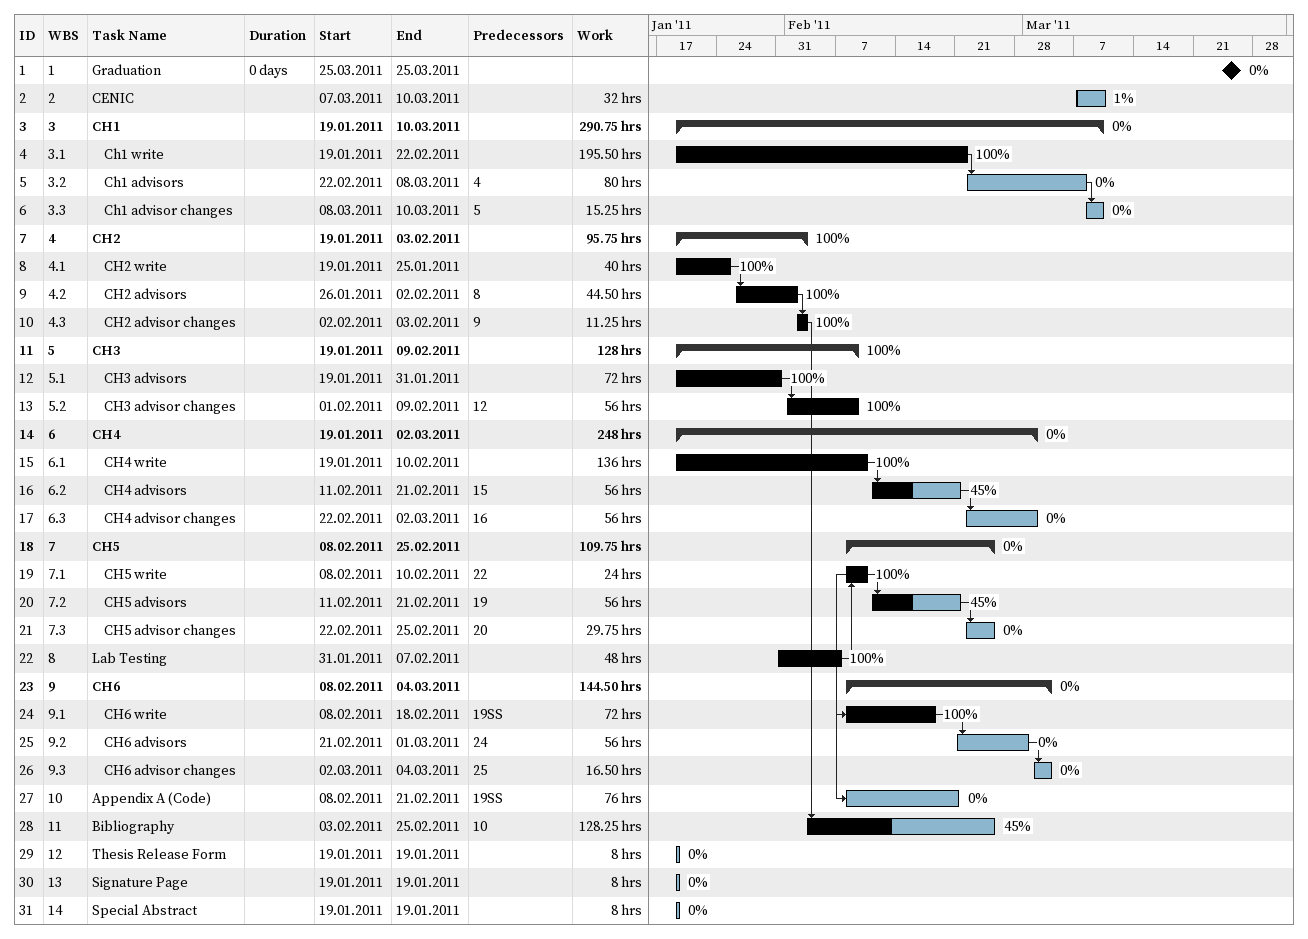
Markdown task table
| ID | WBS | Task | Duration | Start | Finish | Predecessors | % complete | Work (h) |
|---|---|---|---|---|---|---|---|---|
| 1 | 1 | Graduation | 0d | 2011-03-25 | 2011-03-25 |  | 0 |  |
| 2 | 2 | CENIC |  | 2011-03-07 | 2011-03-10 |  | 1 | 32 |
| 3 | 3 | **CH1** |  | 2011-01-19 | 2011-03-10 |  | 0 | 290.75 |
| 4 | 3.1 | Ch1 write |  | 2011-01-19 | 2011-02-22 |  | 100 | 195.50 |
| 5 | 3.2 | Ch1 advisors |  | 2011-02-22 | 2011-03-08 | 4 | 0 | 80 |
| 6 | 3.3 | Ch1 advisor changes |  | 2011-03-08 | 2011-03-10 | 5 | 0 | 15.25 |
| 7 | 4 | **CH2** |  | 2011-01-19 | 2011-02-03 |  | 100 | 95.75 |
| 8 | 4.1 | CH2 write |  | 2011-01-19 | 2011-01-25 |  | 100 | 40 |
| 9 | 4.2 | CH2 advisors |  | 2011-01-26 | 2011-02-02 | 8 | 100 | 44.50 |
| 10 | 4.3 | CH2 advisor changes |  | 2011-02-02 | 2011-02-03 | 9 | 100 | 11.25 |
| 11 | 5 | **CH3** |  | 2011-01-19 | 2011-02-09 |  | 100 | 128 |
| 12 | 5.1 | CH3 advisors |  | 2011-01-19 | 2011-01-31 |  | 100 | 72 |
| 13 | 5.2 | CH3 advisor changes |  | 2011-02-01 | 2011-02-09 | 12 | 100 | 56 |
| 14 | 6 | **CH4** |  | 2011-01-19 | 2011-03-02 |  | 0 | 248 |
| 15 | 6.1 | CH4 write |  | 2011-01-19 | 2011-02-10 |  | 100 | 136 |
| 16 | 6.2 | CH4 advisors |  | 2011-02-11 | 2011-02-21 | 15 | 45 | 56 |
| 17 | 6.3 | CH4 advisor changes |  | 2011-02-22 | 2011-03-02 | 16 | 0 | 56 |
| 18 | 7 | **CH5** |  | 2011-02-08 | 2011-02-25 |  | 0 | 109.75 |
| 19 | 7.1 | CH5 write |  | 2011-02-08 | 2011-02-10 | 22 | 100 | 24 |
| 20 | 7.2 | CH5 advisors |  | 2011-02-11 | 2011-02-21 | 19 | 45 | 56 |
| 21 | 7.3 | CH5 advisor changes |  | 2011-02-22 | 2011-02-25 | 20 | 0 | 29.75 |
| 22 | 8 | Lab Testing |  | 2011-01-31 | 2011-02-07 |  | 100 | 48 |
| 23 | 9 | **CH6** |  | 2011-02-08 | 2011-03-04 |  | 0 | 144.50 |
| 24 | 9.1 | CH6 write |  | 2011-02-08 | 2011-02-18 | 19SS | 100 | 72 |
| 25 | 9.2 | CH6 advisors |  | 2011-02-21 | 2011-03-01 | 24 | 0 | 56 |
| 26 | 9.3 | CH6 advisor changes |  | 2011-03-02 | 2011-03-04 | 25 | 0 | 16.50 |
| 27 | 10 | Appendix A (Code) |  | 2011-02-08 | 2011-02-21 | 19SS | 0 | 76 |
| 28 | 11 | Bibliography |  | 2011-02-03 | 2011-02-25 | 10 | 45 | 128.25 |
| 29 | 12 | Thesis Release Form |  | 2011-01-19 | 2011-01-19 |  | 0 | 8 |
| 30 | 13 | Signature Page |  | 2011-01-19 | 2011-01-19 |  | 0 | 8 |
| 31 | 14 | Special Abstract |  | 2011-01-19 | 2011-01-19 |  | 0 | 8 |
